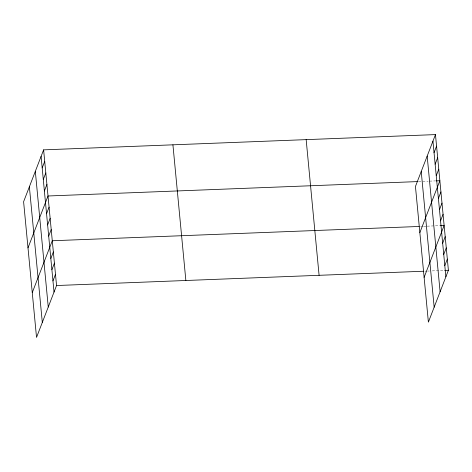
<?xml version="1.0" encoding="UTF-8"?>
<svg xmlns="http://www.w3.org/2000/svg" width="472" height="472" viewBox="0 0 472 472"><rect width="100%" height="100%" fill="white"/><g stroke="black" fill="none" stroke-linecap="round" stroke-linejoin="round"><path stroke-width="0.35" stroke-dasharray="2.36 1.77" d="M418.558 181.555L428.11 181.183M429.579 181.13L435.455 180.9M420.623 226.412L422.823 226.33M423.561 226.3L426.499 226.188M427.231 226.159L440.459 225.64M424.888 271.188L427.095 271.099M427.827 271.07L429.296 271.017M432.234 270.898L443.993 270.444"/><path stroke-width="0.71" d="M43.613 149.86L23.6 201.727L36.533 337.403L56.551 285.53L43.613 149.86L435.467 134.597L448.4 270.273L428.387 322.14L415.448 186.47L435.467 134.597M42.191 167.926L44.716 161.389M43.294 179.46L45.813 172.923M44.392 190.995L46.917 184.452M27.995 247.859L48.014 195.986L417.82 181.584M46.557 213.716L49.082 207.178M47.625 224.908L50.15 218.371M48.693 236.106L51.218 229.563M32.267 292.628L52.28 240.755L419.154 226.471M50.828 258.491L53.348 251.954M51.89 269.683L54.416 263.146M52.958 280.875L55.484 274.338M434.039 152.668L436.565 146.131M435.143 164.203L437.662 157.666M436.24 175.732L438.765 169.194M419.85 232.602L439.863 180.729L436.187 180.87M438.405 198.458L440.931 191.921M439.473 209.651L441.998 203.113M440.541 220.843L443.066 214.306M424.116 277.371L444.134 225.498L440.459 225.64M442.677 243.233L445.196 236.69M443.745 254.426L446.264 247.883M444.807 265.618L447.332 259.081M56.551 285.53L423.419 271.247M444.724 270.415L448.4 270.273M432.942 141.14L445.875 276.81M427.172 156.096L440.105 291.767M421.225 171.513L434.157 307.183M306.157 139.635L319.09 275.306M172.923 144.821L185.862 280.492M41.093 156.397L54.026 292.068M35.317 171.354L48.256 307.03M29.37 186.77L42.309 322.441"/></g></svg>
